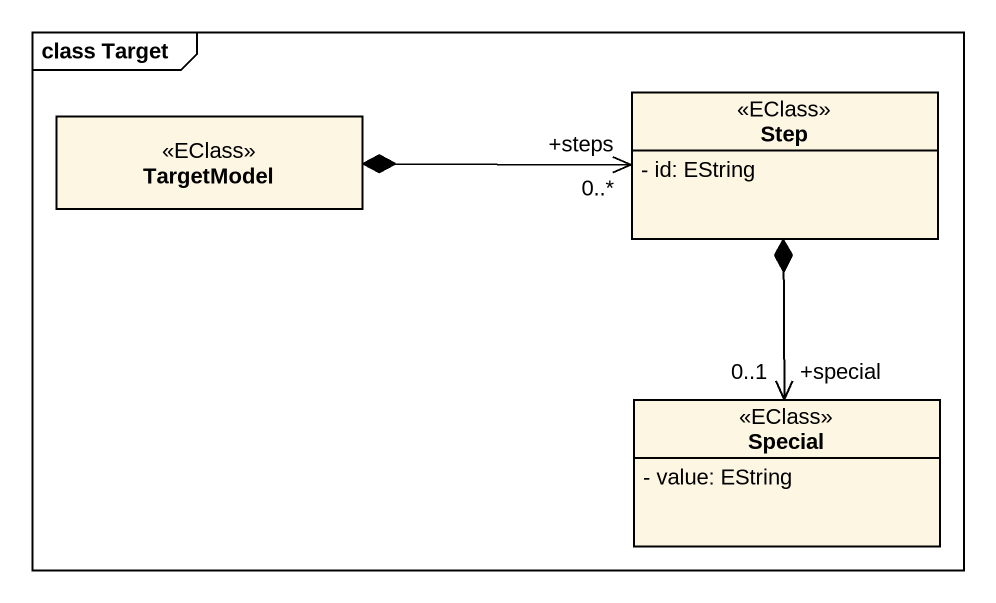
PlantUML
@startuml
mainframe class Target
hide circle
hide empty members
skinparam classAttributeIconSize 0
class TargetModel <<EClass>>
class Step <<EClass>> {
  - id: EString
}
class Special <<EClass>> {
  - value: EString
}
TargetModel *-right-> "+steps\n0..*" Step
Step *--> "+special\n0..1" Special
@enduml
